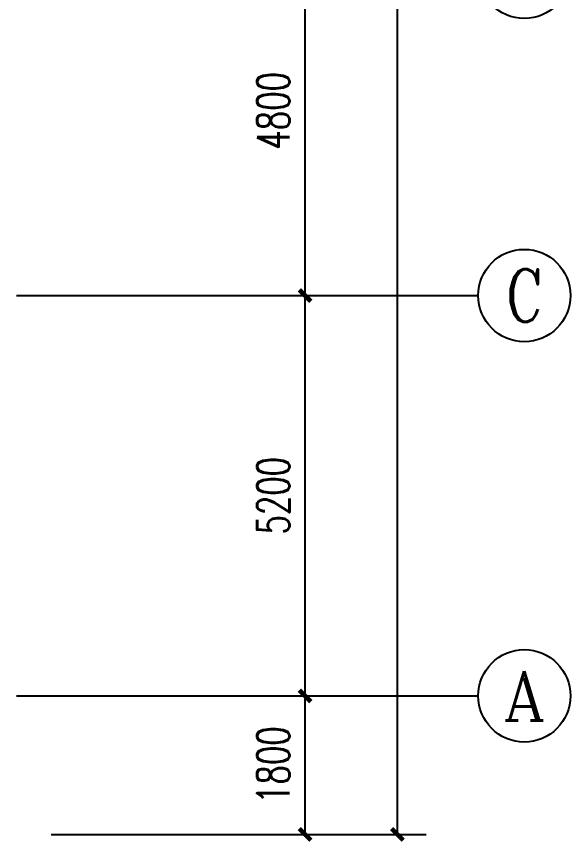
# Model space of a CAD drawing. Extents: x 1725663 to 4653551, y -550461 to 248782.
# Drawn here: x 2395143 to 2402343, y -247576 to -236846 of the extents above; entities that cross this region are included whole.
import ezdxf
from ezdxf.enums import TextEntityAlignment as Align

# ---------------------------------------------------------------- set-up
doc = ezdxf.new("R2010")
doc.units = 0
doc.header["$LTSCALE"] = 1000
for name, color, linetype in [('0-底图', 7, 'Continuous'), ('AXIS', 3, 'Continuous'), ('AXIS_TEXT', 7, 'Continuous')]:
    doc.layers.add(name, color=color, linetype=linetype)
doc.styles.add('_TCH_AXIS', font='COMPLEX', dxfattribs={"bigfont": 'GBCBIG'})
doc.styles.add('A_DIM_T3', font='SIMPLEX', dxfattribs={"width": 0.7, "bigfont": 'HZ'})
doc.styles.add('COMPLEX', font='COMPLEX')
doc.dimstyles.new('_TCH_ARCH&&150', dxfattribs={"dimtxt": 420, "dimasz": 150, "dimexe": 375, "dimexo": 450, "dimgap": 202.5, "dimtad": 1, "dimdec": 0, "dimzin": 0, "dimdsep": 46, "dimtxsty": 'A_DIM_T3', "dimblk": 'ARCHTICK', "dimcen": 0.09, "dimclrt": 7, "dimazin": 2, "dimtfac": 1, "dimtdec": 0, "dimtix": 1, "dimtmove": 2, "dimatfit": 3, "dimfxl": 150, "dimtolj": 1, "dimtzin": 0, "dimarcsym": 0})

# ---------------------------------------------------------------- blocks, each defined once
blk = doc.blocks.new('_ArchTick')
at = {"color": 0, "linetype": 'ByBlock', "const_width": 0.4}
blk.add_lwpolyline([(-0.5, -0.5), (0.5, 0.5)], dxfattribs=at)
blk = doc.blocks.new('*D874')
at = {"layer": 'AXIS', "color": 0, "lineweight": -2, "transparency": 16777216}
for p, q in [((1606457, -86738), (1611332, -86738)), ((1610957, -166338), (1610957, -86738)), ((1606457, -166338), (1611332, -166338))]:
    blk.add_line(p, q, dxfattribs=at)
at = {"layer": 'Defpoints', "color": 0, "transparency": 16777216}
for p in [(1606007, -86738), (1610957, -86738), (1606007, -166338)]:
    blk.add_point(p, dxfattribs=at)
at = {"layer": 'AXIS', "color": 0, "lineweight": -2, "transparency": 16777216, "xscale": 150, "yscale": 150, "zscale": 150}
for p, rotation in [((1610957, -86738), 90), ((1610957, -166338), 270)]:
    blk.add_blockref('_ArchTick', p, dxfattribs=dict(at, rotation=rotation))
at = {"layer": 'AXIS', "color": 7, "transparency": 16777216, "insert": (1610544, -126538), "char_height": 420, "attachment_point": 5, "rotation": 90, "style": 'A_DIM_T3'}
blk.add_mtext('\\A1;79600', dxfattribs=at)
blk = doc.blocks.new('*D875')
at = {"layer": 'AXIS', "color": 0, "lineweight": -2, "transparency": 16777216}
for p, q in [((1606457, -164538), (1610132, -164538)), ((1609757, -166338), (1609757, -164538)), ((1606457, -166338), (1610132, -166338))]:
    blk.add_line(p, q, dxfattribs=at)
at = {"layer": 'Defpoints', "color": 0, "transparency": 16777216}
for p in [(1606007, -164538), (1609757, -164538), (1606007, -166338)]:
    blk.add_point(p, dxfattribs=at)
at = {"layer": 'AXIS', "color": 0, "lineweight": -2, "transparency": 16777216, "xscale": 150, "yscale": 150, "zscale": 150}
for p, rotation in [((1609757, -164538), 90), ((1609757, -166338), 270)]:
    blk.add_blockref('_ArchTick', p, dxfattribs=dict(at, rotation=rotation))
at = {"layer": 'AXIS', "color": 7, "transparency": 16777216, "insert": (1609344, -165438), "char_height": 420, "attachment_point": 5, "rotation": 90, "style": 'A_DIM_T3'}
blk.add_mtext('\\A1;1800', dxfattribs=at)
blk = doc.blocks.new('*D876')
at = {"layer": 'AXIS', "color": 0, "lineweight": -2, "transparency": 16777216}
for p, q in [((1606457, -159338), (1610132, -159338)), ((1609757, -164538), (1609757, -159338)), ((1606457, -164538), (1610132, -164538))]:
    blk.add_line(p, q, dxfattribs=at)
at = {"layer": 'Defpoints', "color": 0, "transparency": 16777216}
for p in [(1606007, -159338), (1609757, -159338), (1606007, -164538)]:
    blk.add_point(p, dxfattribs=at)
at = {"layer": 'AXIS', "color": 0, "lineweight": -2, "transparency": 16777216, "xscale": 150, "yscale": 150, "zscale": 150}
for p, rotation in [((1609757, -159338), 90), ((1609757, -164538), 270)]:
    blk.add_blockref('_ArchTick', p, dxfattribs=dict(at, rotation=rotation))
at = {"layer": 'AXIS', "color": 7, "transparency": 16777216, "insert": (1609344, -161938), "char_height": 420, "attachment_point": 5, "rotation": 90, "style": 'A_DIM_T3'}
blk.add_mtext('\\A1;5200', dxfattribs=at)
blk = doc.blocks.new('*D877')
at = {"layer": 'AXIS', "color": 0, "lineweight": -2, "transparency": 16777216}
for p, q in [((1606457, -154538), (1610132, -154538)), ((1609757, -159338), (1609757, -154538)), ((1606457, -159338), (1610132, -159338))]:
    blk.add_line(p, q, dxfattribs=at)
at = {"layer": 'Defpoints', "color": 0, "transparency": 16777216}
for p in [(1606007, -154538), (1609757, -154538), (1606007, -159338)]:
    blk.add_point(p, dxfattribs=at)
at = {"layer": 'AXIS', "color": 0, "lineweight": -2, "transparency": 16777216, "xscale": 150, "yscale": 150, "zscale": 150}
for p, rotation in [((1609757, -154538), 90), ((1609757, -159338), 270)]:
    blk.add_blockref('_ArchTick', p, dxfattribs=dict(at, rotation=rotation))
at = {"layer": 'AXIS', "color": 7, "transparency": 16777216, "insert": (1609344, -156938), "char_height": 420, "attachment_point": 5, "rotation": 90, "style": 'A_DIM_T3'}
blk.add_mtext('\\A1;4800', dxfattribs=at)
blk = doc.blocks.new('*D938')
at = {"layer": 'AXIS', "color": 0, "lineweight": -2, "transparency": 16777216}
for p, q in [((1606457, -86738), (1611332, -86738)), ((1610957, -166338), (1610957, -86738)), ((1606457, -166338), (1611332, -166338))]:
    blk.add_line(p, q, dxfattribs=at)
at = {"layer": 'Defpoints', "color": 0, "transparency": 16777216}
for p in [(1606007, -86738), (1610957, -86738), (1606007, -166338)]:
    blk.add_point(p, dxfattribs=at)
at = {"layer": 'AXIS', "color": 0, "lineweight": -2, "transparency": 16777216, "xscale": 150, "yscale": 150, "zscale": 150}
for p, rotation in [((1610957, -86738), 90), ((1610957, -166338), 270)]:
    blk.add_blockref('_ArchTick', p, dxfattribs=dict(at, rotation=rotation))
at = {"layer": 'AXIS', "color": 7, "transparency": 16777216, "insert": (1610544, -126538), "char_height": 420, "attachment_point": 5, "rotation": 90, "style": 'A_DIM_T3'}
blk.add_mtext('\\A1;79600', dxfattribs=at)
blk = doc.blocks.new('*D939')
at = {"layer": 'AXIS', "color": 0, "lineweight": -2, "transparency": 16777216}
for p, q in [((1606457, -164538), (1610132, -164538)), ((1609757, -166338), (1609757, -164538)), ((1606457, -166338), (1610132, -166338))]:
    blk.add_line(p, q, dxfattribs=at)
at = {"layer": 'Defpoints', "color": 0, "transparency": 16777216}
for p in [(1606007, -164538), (1609757, -164538), (1606007, -166338)]:
    blk.add_point(p, dxfattribs=at)
at = {"layer": 'AXIS', "color": 0, "lineweight": -2, "transparency": 16777216, "xscale": 150, "yscale": 150, "zscale": 150}
for p, rotation in [((1609757, -164538), 90), ((1609757, -166338), 270)]:
    blk.add_blockref('_ArchTick', p, dxfattribs=dict(at, rotation=rotation))
at = {"layer": 'AXIS', "color": 7, "transparency": 16777216, "insert": (1609344, -165438), "char_height": 420, "attachment_point": 5, "rotation": 90, "style": 'A_DIM_T3'}
blk.add_mtext('\\A1;1800', dxfattribs=at)
blk = doc.blocks.new('*D940')
at = {"layer": 'AXIS', "color": 0, "lineweight": -2, "transparency": 16777216}
for p, q in [((1606457, -159338), (1610132, -159338)), ((1609757, -164538), (1609757, -159338)), ((1606457, -164538), (1610132, -164538))]:
    blk.add_line(p, q, dxfattribs=at)
at = {"layer": 'Defpoints', "color": 0, "transparency": 16777216}
for p in [(1606007, -159338), (1609757, -159338), (1606007, -164538)]:
    blk.add_point(p, dxfattribs=at)
at = {"layer": 'AXIS', "color": 0, "lineweight": -2, "transparency": 16777216, "xscale": 150, "yscale": 150, "zscale": 150}
for p, rotation in [((1609757, -159338), 90), ((1609757, -164538), 270)]:
    blk.add_blockref('_ArchTick', p, dxfattribs=dict(at, rotation=rotation))
at = {"layer": 'AXIS', "color": 7, "transparency": 16777216, "insert": (1609344, -161938), "char_height": 420, "attachment_point": 5, "rotation": 90, "style": 'A_DIM_T3'}
blk.add_mtext('\\A1;5200', dxfattribs=at)
blk = doc.blocks.new('*D941')
at = {"layer": 'AXIS', "color": 0, "lineweight": -2, "transparency": 16777216}
for p, q in [((1606457, -154538), (1610132, -154538)), ((1609757, -159338), (1609757, -154538)), ((1606457, -159338), (1610132, -159338))]:
    blk.add_line(p, q, dxfattribs=at)
at = {"layer": 'Defpoints', "color": 0, "transparency": 16777216}
for p in [(1606007, -154538), (1609757, -154538), (1606007, -159338)]:
    blk.add_point(p, dxfattribs=at)
at = {"layer": 'AXIS', "color": 0, "lineweight": -2, "transparency": 16777216, "xscale": 150, "yscale": 150, "zscale": 150}
for p, rotation in [((1609757, -154538), 90), ((1609757, -159338), 270)]:
    blk.add_blockref('_ArchTick', p, dxfattribs=dict(at, rotation=rotation))
at = {"layer": 'AXIS', "color": 7, "transparency": 16777216, "insert": (1609344, -156938), "char_height": 420, "attachment_point": 5, "rotation": 90, "style": 'A_DIM_T3'}
blk.add_mtext('\\A1;4800', dxfattribs=at)
blk = doc.blocks.new('_AXISO')
blk.add_circle((0, 0), 0.5)
at = {"layer": 'AXIS_TEXT', "style": 'COMPLEX', "width": 1.041667}
blk.add_attdef('A', text='', height=0.56, dxfattribs=at).set_placement((-0.25, -0.28), (0.25, -0.28), align=Align.FIT)
blk = doc.blocks.new('*D1002')
at = {"layer": 'AXIS', "color": 0, "lineweight": -2, "transparency": 16777216}
for p, q in [((1606457, -86738), (1611332, -86738)), ((1610957, -166338), (1610957, -86738)), ((1606457, -166338), (1611332, -166338))]:
    blk.add_line(p, q, dxfattribs=at)
at = {"layer": 'Defpoints', "color": 0, "transparency": 16777216}
for p in [(1606007, -86738), (1610957, -86738), (1606007, -166338)]:
    blk.add_point(p, dxfattribs=at)
at = {"layer": 'AXIS', "color": 0, "lineweight": -2, "transparency": 16777216, "xscale": 150, "yscale": 150, "zscale": 150}
for p, rotation in [((1610957, -86738), 90), ((1610957, -166338), 270)]:
    blk.add_blockref('_ArchTick', p, dxfattribs=dict(at, rotation=rotation))
at = {"layer": 'AXIS', "color": 7, "transparency": 16777216, "insert": (1610544, -126538), "char_height": 420, "attachment_point": 5, "rotation": 90, "style": 'A_DIM_T3'}
blk.add_mtext('\\A1;79600', dxfattribs=at)
blk = doc.blocks.new('*D1003')
at = {"layer": 'AXIS', "color": 0, "lineweight": -2, "transparency": 16777216}
for p, q in [((1606457, -164538), (1610132, -164538)), ((1609757, -166338), (1609757, -164538)), ((1606457, -166338), (1610132, -166338))]:
    blk.add_line(p, q, dxfattribs=at)
at = {"layer": 'Defpoints', "color": 0, "transparency": 16777216}
for p in [(1606007, -164538), (1609757, -164538), (1606007, -166338)]:
    blk.add_point(p, dxfattribs=at)
at = {"layer": 'AXIS', "color": 0, "lineweight": -2, "transparency": 16777216, "xscale": 150, "yscale": 150, "zscale": 150}
for p, rotation in [((1609757, -164538), 90), ((1609757, -166338), 270)]:
    blk.add_blockref('_ArchTick', p, dxfattribs=dict(at, rotation=rotation))
at = {"layer": 'AXIS', "color": 7, "transparency": 16777216, "insert": (1609344, -165438), "char_height": 420, "attachment_point": 5, "rotation": 90, "style": 'A_DIM_T3'}
blk.add_mtext('\\A1;1800', dxfattribs=at)
blk = doc.blocks.new('*D1004')
at = {"layer": 'AXIS', "color": 0, "lineweight": -2, "transparency": 16777216}
for p, q in [((1606457, -159338), (1610132, -159338)), ((1609757, -164538), (1609757, -159338)), ((1606457, -164538), (1610132, -164538))]:
    blk.add_line(p, q, dxfattribs=at)
at = {"layer": 'Defpoints', "color": 0, "transparency": 16777216}
for p in [(1606007, -159338), (1609757, -159338), (1606007, -164538)]:
    blk.add_point(p, dxfattribs=at)
at = {"layer": 'AXIS', "color": 0, "lineweight": -2, "transparency": 16777216, "xscale": 150, "yscale": 150, "zscale": 150}
for p, rotation in [((1609757, -159338), 90), ((1609757, -164538), 270)]:
    blk.add_blockref('_ArchTick', p, dxfattribs=dict(at, rotation=rotation))
at = {"layer": 'AXIS', "color": 7, "transparency": 16777216, "insert": (1609344, -161938), "char_height": 420, "attachment_point": 5, "rotation": 90, "style": 'A_DIM_T3'}
blk.add_mtext('\\A1;5200', dxfattribs=at)
blk = doc.blocks.new('*D1005')
at = {"layer": 'AXIS', "color": 0, "lineweight": -2, "transparency": 16777216}
for p, q in [((1606457, -154538), (1610132, -154538)), ((1609757, -159338), (1609757, -154538)), ((1606457, -159338), (1610132, -159338))]:
    blk.add_line(p, q, dxfattribs=at)
at = {"layer": 'Defpoints', "color": 0, "transparency": 16777216}
for p in [(1606007, -154538), (1609757, -154538), (1606007, -159338)]:
    blk.add_point(p, dxfattribs=at)
at = {"layer": 'AXIS', "color": 0, "lineweight": -2, "transparency": 16777216, "xscale": 150, "yscale": 150, "zscale": 150}
for p, rotation in [((1609757, -154538), 90), ((1609757, -159338), 270)]:
    blk.add_blockref('_ArchTick', p, dxfattribs=dict(at, rotation=rotation))
at = {"layer": 'AXIS', "color": 7, "transparency": 16777216, "insert": (1609344, -156938), "char_height": 420, "attachment_point": 5, "rotation": 90, "style": 'A_DIM_T3'}
blk.add_mtext('\\A1;4800', dxfattribs=at)
blk = doc.blocks.new('ghgd')
at = {"layer": 'AXIS'}
for p, q in [((1606007, -159337.8), (1612007, -159337.8)), ((1606007, -164537.8), (1612007, -164537.8))]:
    blk.add_line(p, q, dxfattribs=at)
ref = blk.add_blockref('_AXISO', (1612607, -155137.8), dxfattribs=dict(at, xscale=1200, yscale=1200, zscale=1200))
ref.add_attrib('A', 'D', dxfattribs={"layer": 'AXIS_TEXT', "height": 652.9, "style": '_TCH_AXIS'}).set_placement((1612342.7, -155464.2), (1612871.3, -155464.2), align=Align.FIT)
ref = blk.add_blockref('_AXISO', (1612607, -159337.8), dxfattribs=dict(at, xscale=1200, yscale=1200, zscale=1200))
ref.add_attrib('A', 'C', dxfattribs={"layer": 'AXIS_TEXT', "height": 683.5, "style": '_TCH_AXIS'}).set_placement((1612362.9, -159679.5), (1612851.1, -159679.5), align=Align.FIT)
ref = blk.add_blockref('_AXISO', (1612607, -164537.8), dxfattribs=dict(at, xscale=1200, yscale=1200, zscale=1200))
ref.add_attrib('A', 'A', dxfattribs={"layer": 'AXIS_TEXT', "height": 637.8, "style": '_TCH_AXIS'}).set_placement((1612333.7, -164856.6), (1612880.3, -164856.6), align=Align.FIT)
for p1, p2, distance, picture, middle in [((1606007, -166337.8), (1606007, -86737.8), -4950, '*D874', (1610544.5, -126537.8)), ((1606007, -166337.8), (1606007, -86737.8), -4950, '*D938', (1610544.5, -126537.8)), ((1606007, -166337.8), (1606007, -86737.8), -4950, '*D1002', (1610544.5, -126537.8)), ((1606007, -159337.8), (1606007, -154537.8), -3750, '*D877', (1609344.5, -156937.8)), ((1606007, -159337.8), (1606007, -154537.8), -3750, '*D941', (1609344.5, -156937.8)), ((1606007, -159337.8), (1606007, -154537.8), -3750, '*D1005', (1609344.5, -156937.8)), ((1606007, -164537.8), (1606007, -159337.8), -3750, '*D876', (1609344.5, -161937.8)), ((1606007, -164537.8), (1606007, -159337.8), -3750, '*D940', (1609344.5, -161937.8)), ((1606007, -164537.8), (1606007, -159337.8), -3750, '*D1004', (1609344.5, -161937.8)), ((1606007, -166337.8), (1606007, -164537.8), -3750, '*D875', (1609344.5, -165437.8)), ((1606007, -166337.8), (1606007, -164537.8), -3750, '*D939', (1609344.5, -165437.8)), ((1606007, -166337.8), (1606007, -164537.8), -3750, '*D1003', (1609344.5, -165437.8))]:
    dim = blk.add_aligned_dim(p1=p1, p2=p2, distance=distance, dimstyle='_TCH_ARCH&&150', dxfattribs=at)
    dim.commit()
    dim.dimension.update_dxf_attribs({"geometry": picture, "text_midpoint": middle})

msp = doc.modelspace()

# ---------------------------------------------------------------- block references
at = {"layer": '0-底图'}
msp.add_blockref('ghgd', (789136, -81133), dxfattribs=at)

doc.saveas('drawing.dxf')
